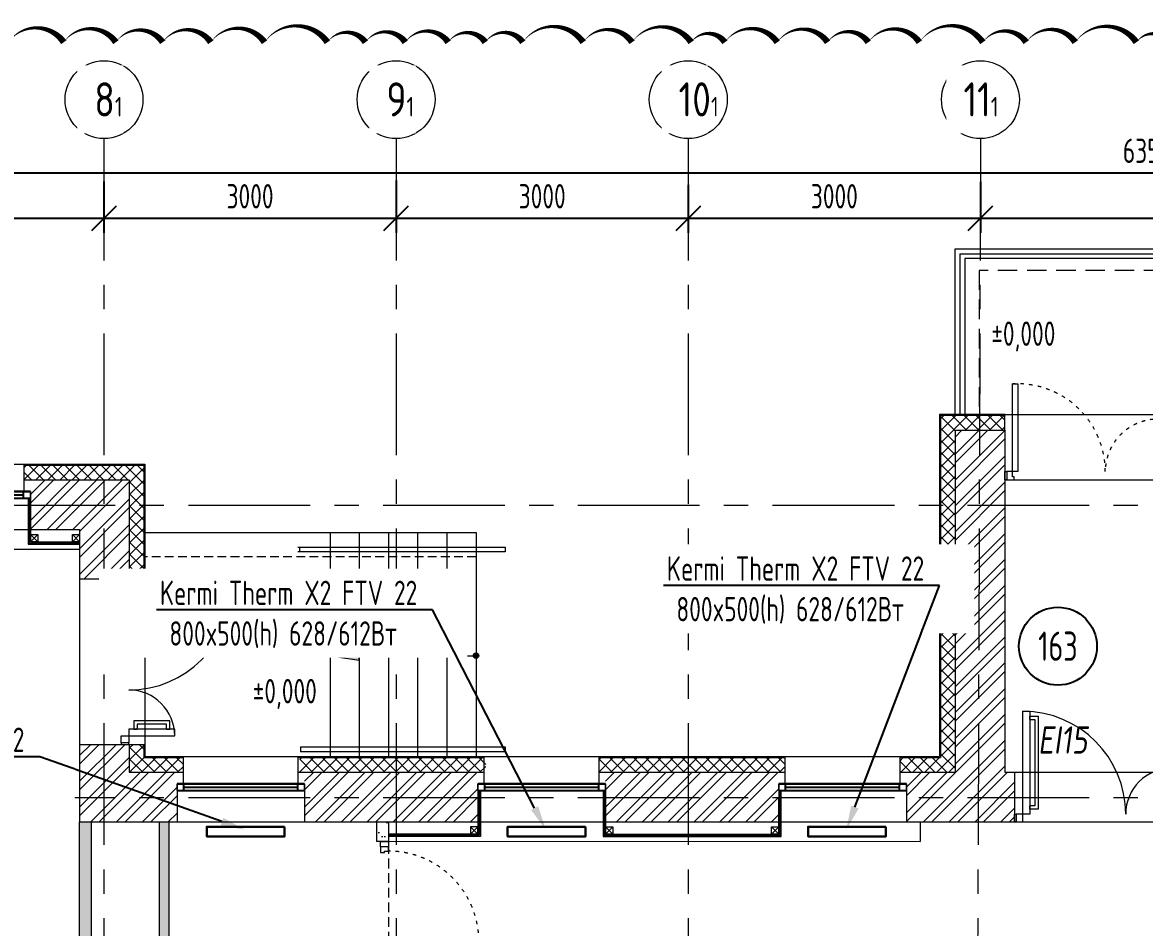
# Model space of a CAD drawing. Header units: millimetres. Extents: x -455656 to 9247092, y 0 to 412358.
# Drawn here: x -198071 to -186549, y 373923 to 383213 of the extents above; entities that cross this region are included whole.
import ezdxf
from ezdxf import colors
from ezdxf.entities.mleader import LeaderData, LeaderLine
from ezdxf.enums import TextEntityAlignment as Align
from ezdxf.math import Vec2, Vec3

# ---------------------------------------------------------------- set-up
doc = ezdxf.new("R2010")
doc.units = ezdxf.units.MM
doc.header["$MEASUREMENT"] = 0
doc.header["$PDMODE"] = 3
doc.header["$PDSIZE"] = -4
for name, pattern in [('ACAD_ISO03W100', [30, 12, -18]), ('ADSK_Штрих_ш3 п1_5', [4.5, 3, -1.5]), ('ADSK_Штриховая_ш2 п1', [3, 2, -1]), ('CENTER', [2, 1.25, -0.25, 0.25, -0.25])]:
    doc.linetypes.add(name, pattern=pattern)
doc.layers.get('0').update_dxf_attribs({"color": 250, "lineweight": 9})
doc.layers.get('Defpoints').update_dxf_attribs({"color": 6})
doc.layers.add('АР_новое окно', color=155, linetype='Continuous')
for name, color, linetype, lineweight in [('АР_Номер помещения', 1, 'Continuous', 25), ('АР_Помещения_площадь', 19, 'Continuous', 9), ('подлога', 250, 'Continuous', 9), ('Радиаторы', 250, 'Continuous', 9), ('Радиаторы текст', 250, 'Continuous', 9)]:
    doc.layers.add(name, color=color, linetype=linetype, lineweight=lineweight)
doc.styles.add('ISOCPEUR', font='isocpeur.TTF', dxfattribs={"width": 0.7})
doc.styles.get("Standard").update_dxf_attribs({"font": 'isocpeur.TTF'})
doc.styles.add('Архитект', font='isocpeur.TTF', dxfattribs={"width": 0.8, "oblique": 8})
doc.styles.add('ГОСТ 2.304', font='isocpeur.TTF', dxfattribs={"width": 0.7})
doc.dimstyles.new('СПДС', dxfattribs={"dimscale": 100, "dimtxt": 2.5, "dimasz": 2.5, "dimexe": 1.5, "dimexo": 0, "dimgap": 1, "dimtad": 1, "dimdec": 0, "dimrnd": 1, "dimtxsty": 'ГОСТ 2.304', "dimblk": 'OBLIQUE', "dimcen": 2.5, "dimdle": 1.5, "dimadec": 0, "dimazin": 2, "dimtfac": 0.75, "dimtdec": 0, "dimtmove": 1, "dimatfit": 3, "dimfxl": 1, "dimtolj": 1, "dimarcsym": 1})
pattern_1 = [(50, (0, 247657.5), (215.17805, -18.82564), [22.5, -247.5]), (355, (0, 247657.5), (-41.6254, 225.65764), [18, -198]), (100.45144, (17.93, 247655.93), (173.55265, 206.832), [19.12206, -210.34263]), (46.1842, (0, 247717.5), (320.1724, -49.65578), [33.75, -371.25]), (96.63564, (26.68, 247713.36), (280.3986, 292.2356), [28.6831, -315.51413]), (351.18416, (0, 247717.5), (280.3986, 292.2356), [27, -297]), (21, (30, 247702.5), (179.07212, -120.78567), [22.5, -247.5]), (326, (30, 247702.5), (72.9946, 217.54501), [18, -198]), (71.45144, (44.92, 247692.43), (252.06671, 96.75935), [19.12206, -210.34263]), (37.5, (0, 247657.5), (3.647957, 99.868156), [0, -195.6, 0, -201, 0, -198.75]), (7.5, (0, 247657.5), (78.92086, 118.323514), [0, -114.6, 0, -191.1, 0, -75.75]), (327.5, (-66.9, 247657.5), (160.14673, -6.766462), [0, -75, 0, -234, 0, -310.5]), (317.5, (-96.9, 247657.5), (174.95585, 30.031495), [0, -97.5, 0, -155.4, 0, -220.5])]
pattern_2 = [(45, (-1195763.57, 412084.36), (-132.58252, 132.58252), []), (45, (-1195675.18, 412084.36), (-132.58252, 132.58252), [])]

# ---------------------------------------------------------------- blocks, each defined once
blk = doc.blocks.new('A$Ce02d65bd')
at = {"ltscale": 100}
for points in [[(0, 0), (0, 75), (75, 75), (75, 0), (0, 0)], [(0, 0), (75, 75)], [(0, 75), (75, 0)]]:
    blk.add_lwpolyline(points, dxfattribs=at)
blk = doc.blocks.new('_Oblique')
at = {"color": 0, "linetype": 'ByBlock', "lineweight": -2}
blk.add_line((-0.5, -0.5), (0.5, 0.5), dxfattribs=at)
blk = doc.blocks.new('*D705')
at = {"layer": 'Defpoints', "color": 0, "lineweight": 30, "ltscale": 100, "transparency": 16777216}
for p in [(-200234, 381586), (-197234, 381580), (-197234, 381204)]:
    blk.add_point(p, dxfattribs=at)
at = {"layer": 'подлога', "color": 0, "lineweight": -2, "ltscale": 100}
for p, q in [((-200234, 381586), (-200234, 381054)), ((-197234, 381580), (-197234, 381054)), ((-200384, 381204), (-197084, 381204))]:
    blk.add_line(p, q, dxfattribs=at)
at = {"layer": 'подлога', "color": 0, "lineweight": -2, "ltscale": 100, "xscale": 250, "yscale": 250, "zscale": 250, "rotation": 180}
blk.add_blockref('_Oblique', (-200234, 381204), dxfattribs=at)
at = {"layer": 'подлога', "color": 0, "lineweight": -2, "ltscale": 100, "xscale": 250, "yscale": 250, "zscale": 250}
blk.add_blockref('_Oblique', (-197234, 381204), dxfattribs=at)
at = {"layer": 'подлога', "color": 0, "ltscale": 100, "insert": (-198734, 381429), "char_height": 250, "attachment_point": 5, "style": 'ГОСТ 2.304'}
blk.add_mtext('\\A1;3000', dxfattribs=at)
blk = doc.blocks.new('*D706')
at = {"layer": 'Defpoints', "color": 0, "lineweight": 30, "ltscale": 100, "transparency": 16777216}
for p in [(-197234, 381580), (-194234, 381592), (-194234, 381204)]:
    blk.add_point(p, dxfattribs=at)
at = {"layer": 'подлога', "color": 0, "lineweight": -2, "ltscale": 100}
for p, q in [((-197234, 381580), (-197234, 381054)), ((-194234, 381592), (-194234, 381054)), ((-197384, 381204), (-194084, 381204))]:
    blk.add_line(p, q, dxfattribs=at)
at = {"layer": 'подлога', "color": 0, "lineweight": -2, "ltscale": 100, "xscale": 250, "yscale": 250, "zscale": 250, "rotation": 180}
blk.add_blockref('_Oblique', (-197234, 381204), dxfattribs=at)
at = {"layer": 'подлога', "color": 0, "lineweight": -2, "ltscale": 100, "xscale": 250, "yscale": 250, "zscale": 250}
blk.add_blockref('_Oblique', (-194234, 381204), dxfattribs=at)
at = {"layer": 'подлога', "color": 0, "ltscale": 100, "insert": (-195734, 381429), "char_height": 250, "attachment_point": 5, "style": 'ГОСТ 2.304'}
blk.add_mtext('\\A1;3000', dxfattribs=at)
blk = doc.blocks.new('*D707')
at = {"layer": 'Defpoints', "color": 0, "lineweight": 30, "ltscale": 100, "transparency": 16777216}
for p in [(-194234, 381592), (-191234, 381546), (-191234, 381204)]:
    blk.add_point(p, dxfattribs=at)
at = {"layer": 'подлога', "color": 0, "lineweight": -2, "ltscale": 100}
for p, q in [((-194234, 381592), (-194234, 381054)), ((-191234, 381546), (-191234, 381054)), ((-194384, 381204), (-191084, 381204))]:
    blk.add_line(p, q, dxfattribs=at)
at = {"layer": 'подлога', "color": 0, "lineweight": -2, "ltscale": 100, "xscale": 250, "yscale": 250, "zscale": 250, "rotation": 180}
blk.add_blockref('_Oblique', (-194234, 381204), dxfattribs=at)
at = {"layer": 'подлога', "color": 0, "lineweight": -2, "ltscale": 100, "xscale": 250, "yscale": 250, "zscale": 250}
blk.add_blockref('_Oblique', (-191234, 381204), dxfattribs=at)
at = {"layer": 'подлога', "color": 0, "ltscale": 100, "insert": (-192734, 381429), "char_height": 250, "attachment_point": 5, "style": 'ГОСТ 2.304'}
blk.add_mtext('\\A1;3000', dxfattribs=at)
blk = doc.blocks.new('*D708')
at = {"layer": 'Defpoints', "color": 0, "lineweight": 30, "ltscale": 100, "transparency": 16777216}
for p in [(-191234, 381546), (-188234, 381546), (-188234, 381204)]:
    blk.add_point(p, dxfattribs=at)
at = {"layer": 'подлога', "color": 0, "lineweight": -2, "ltscale": 100}
for p, q in [((-191234, 381546), (-191234, 381054)), ((-188234, 381546), (-188234, 381054)), ((-191384, 381204), (-188084, 381204))]:
    blk.add_line(p, q, dxfattribs=at)
at = {"layer": 'подлога', "color": 0, "lineweight": -2, "ltscale": 100, "xscale": 250, "yscale": 250, "zscale": 250, "rotation": 180}
blk.add_blockref('_Oblique', (-191234, 381204), dxfattribs=at)
at = {"layer": 'подлога', "color": 0, "lineweight": -2, "ltscale": 100, "xscale": 250, "yscale": 250, "zscale": 250}
blk.add_blockref('_Oblique', (-188234, 381204), dxfattribs=at)
at = {"layer": 'подлога', "color": 0, "ltscale": 100, "insert": (-189734, 381429), "char_height": 250, "attachment_point": 5, "style": 'ГОСТ 2.304'}
blk.add_mtext('\\A1;3000', dxfattribs=at)
blk = doc.blocks.new('*D709')
at = {"layer": 'Defpoints', "color": 0, "lineweight": 30, "ltscale": 100, "transparency": 16777216}
for p in [(-182234, 381696), (-188234, 381577), (-182234, 381204)]:
    blk.add_point(p, dxfattribs=at)
at = {"layer": 'подлога', "color": 0, "lineweight": -2, "ltscale": 100}
for p, q in [((-182234, 381696), (-182234, 381054)), ((-188234, 381577), (-188234, 381054)), ((-188384, 381204), (-182084, 381204))]:
    blk.add_line(p, q, dxfattribs=at)
at = {"layer": 'подлога', "color": 0, "lineweight": -2, "ltscale": 100, "xscale": 250, "yscale": 250, "zscale": 250, "rotation": 180}
blk.add_blockref('_Oblique', (-188234, 381204), dxfattribs=at)
at = {"layer": 'подлога', "color": 0, "lineweight": -2, "ltscale": 100, "xscale": 250, "yscale": 250, "zscale": 250}
blk.add_blockref('_Oblique', (-182234, 381204), dxfattribs=at)
at = {"layer": 'подлога', "color": 0, "ltscale": 100, "insert": (-185234, 381429), "char_height": 250, "attachment_point": 5, "style": 'ГОСТ 2.304'}
blk.add_mtext('\\A1;6000', dxfattribs=at)
blk = doc.blocks.new('*U457')
for points in [[(0, 0), (0, -80), (55, -80), (55, 0), (0, 0)], [(55, -80), (55, 0), (115, 0), (115, -40), (100, -40), (100, -80), (55, -80)], [(1075, -80), (1075, 0), (1015, 0), (1015, -40), (1030, -40), (1030, -80), (1075, -80)], [(1130, 0), (1130, -80), (1075, -80), (1075, 0), (1130, 0)]]:
    blk.add_lwpolyline(points)
blk.add_lwpolyline([(100, -80), (100, -1010), (140, -1010), (140, -80)], close=True)
at = {"linetype": 'ACAD_ISO03W100', "ltscale": 3}
blk.add_arc((100, -80), 930, 270, 0, dxfattribs=at)
blk = doc.blocks.new('*U25')
h = blk.add_hatch(color=256)
h.dxf.hatch_style = 1
edge = h.paths.add_edge_path()
edge.add_arc((0, 0), 27.6, 359.64, 719.64)
h = blk.add_hatch(color=256)
h.dxf.hatch_style = 1
h.paths.add_polyline_path([(1200, -44), (1200, 44), (1500, 0)])
blk.add_line((1500, 0), (0, 0))
blk.add_lwpolyline([(1200, 44), (1200, -44), (1500, 0), (1200, 44)])
blk.add_circle((0, 0), 27.6)
blk = doc.blocks.new('*U159')
at = {"layer": 'АР_новое окно', "lineweight": 20}
for p, q in [((0, 1310), (-70, 1310)), ((0, 0), (-70, 0))]:
    blk.add_line(p, q, dxfattribs=at)
at = {"layer": 'АР_новое окно'}
for p, q in [((-70, 1310), (-70, 0)), ((-70, 0), (-70, 1310)), ((0, 1310), (0, 0)), ((0, 1240), (-70, 1240)), ((-35, 1240), (-35, 70)), ((0, 70), (-70, 70))]:
    blk.add_line(p, q, dxfattribs=at)
blk = doc.blocks.new('*D751')
at = {"layer": 'Defpoints', "color": 0, "lineweight": 30, "ltscale": 100, "transparency": 16777216}
for p in [(-218234, 381671), (-154724, 381671), (-154724, 381671)]:
    blk.add_point(p, dxfattribs=at)
at = {"layer": 'подлога', "color": 0, "lineweight": -2, "ltscale": 100}
for p, q in [((-218234, 381671), (-218234, 381821)), ((-154724, 381671), (-154724, 381821)), ((-218384, 381671), (-154574, 381671))]:
    blk.add_line(p, q, dxfattribs=at)
at = {"layer": 'подлога', "color": 0, "lineweight": -2, "ltscale": 100, "xscale": 250, "yscale": 250, "zscale": 250, "rotation": 180}
blk.add_blockref('_Oblique', (-218234, 381671), dxfattribs=at)
at = {"layer": 'подлога', "color": 0, "lineweight": -2, "ltscale": 100, "xscale": 250, "yscale": 250, "zscale": 250}
blk.add_blockref('_Oblique', (-154724, 381671), dxfattribs=at)
at = {"layer": 'подлога', "color": 0, "ltscale": 100, "insert": (-186479, 381896), "char_height": 250, "attachment_point": 5, "style": 'ГОСТ 2.304'}
blk.add_mtext('\\A1;63510', dxfattribs=at)
blk = doc.blocks.new('*U42')
at = {"layer": 'АР_Номер помещения', "color": 7}
blk.add_circle((-347, -2951), 400, dxfattribs=at)
at = {"color": 7, "style": 'ISOCPEUR', "width": 0.7, "flags": 1}
blk.add_attdef('КАТЕГОРИЯ', (-499, -2092), '', height=250, dxfattribs=at)
at = {"layer": 'АР_Номер помещения', "color": 7, "style": 'ISOCPEUR', "width": 0.7}
blk.add_attdef('НОМЕР_ПОМЕЩЕНИЯ', text='', height=300, dxfattribs=at).set_placement((-347, -2951), align=Align.MIDDLE_CENTER)
at = {"layer": 'АР_Помещения_площадь', "color": 7, "lineweight": 30, "width": 0.7, "flags": 104}
blk.add_attdef('ИМЯ_ПОМЕЩЕНИЯ', text='', height=100, dxfattribs=at).set_placement((158, 1217), align=Align.MIDDLE_CENTER)
at = {"layer": 'АР_Помещения_площадь', "color": 7, "style": 'ISOCPEUR', "width": 0.7}
blk.add_attdef('ПЛОЩАДЬ_ПОМЕЩЕНИЯ', text='', height=200, dxfattribs=at).set_placement((5971, -3885), align=Align.MIDDLE_RIGHT)
blk = doc.blocks.new('_DotSmall')
at = {"color": 0, "linetype": 'ByBlock', "const_width": 0.5}
blk.add_lwpolyline([(-0.0625, 0, 1), (0.0625, 0, 1)], format="xyb", close=True, dxfattribs=at)
blk = doc.blocks.new('1700-2')
for points in [[(-471, 1443), (0, 1443), (0, 1513), (-471, 1513)], [(0, -13), (-1055, -13), (-1055, 57), (0, 57)]]:
    blk.add_lwpolyline(points, close=True)
for points in [[(80, 1600), (0, 1600), (0, 1583), (80, 1583), (80, 1600)], [(0, 1583), (80, 1583), (80, 1513), (50, 1513), (50, 1513), (0, 1513), (0, 1583)], [(-386, 1443), (-421, 1443), (-421, 1358), (-50, 1358), (-50, 1443), (-85, 1443)], [(-386, 1443), (-386, 1393), (-85, 1393), (-85, 1443)], [(-970, 57), (-1005, 57), (-1005, 142), (-50, 142), (-50, 57), (-85, 57)], [(-970, 57), (-970, 107), (-85, 107), (-85, 57)], [(0, -83), (80, -83), (80, -13), (50, -13), (50, -13), (0, -13), (0, -83)], [(80, -100), (0, -100), (0, -83), (80, -83), (80, -100)]]:
    blk.add_lwpolyline(points)
for centre, radius, start, end in [((0, 1513), 471, 180, 270), ((0, -13), 1055, 90, 180)]:
    blk.add_arc(centre, radius, start, end)
blk = doc.blocks.new('Дверь 1700')
for points in [[(80, 85), (80, 985), (133, 985), (133, 85)], [(1565, 620), (1567, 85), (1620, 85), (1620, 620)]]:
    blk.add_lwpolyline(points, close=True)
at = {"ltscale": 100}
blk.add_lwpolyline([(1620, 85), (1620, 620)], dxfattribs=at)
for points in [[(0, 0), (0, 85), (21, 85), (21, 0), (0, 0)], [(21, 85), (21, 0), (96, 0), (96, 32), (80, 32), (80, 85), (21, 85)], [(1679, 85), (1679, 0), (1604, 0), (1604, 32), (1620, 32), (1620, 85), (1679, 85)], [(1700, 0), (1700, 85), (1679, 85), (1679, 0), (1700, 0)]]:
    blk.add_lwpolyline(points)
at = {"linetype": 'ACAD_ISO03W100', "ltscale": 3}
for centre, radius, start, end in [((130, 84), 902, 0.0681, 93.207), ((1571, 84), 539, 84.7636, 179.866)]:
    blk.add_arc(centre, radius, start, end, dxfattribs=at)

msp = doc.modelspace()

# ---------------------------------------------------------------- hatches: boundary and pattern name
at = {"layer": 'подлога', "ltscale": 100}
h = msp.add_hatch(dxfattribs=at)
h.set_pattern_fill('ANSI37', color=256, scale=700)
h.set_pattern_definition([(45, (-1158903.89, 414920.33), (-61.871843, 61.871843), []), (135, (-1158903.89, 414920.33), (-61.871843, -61.871843), [])])
h.paths.add_polyline_path([(-187983.9, 379028.2), (-187983.9, 379178.2), (-188643.9, 379178.2), (-188643.9, 375668.2), (-189058.9, 375668.2), (-189058.9, 375518.2), (-188493.9, 375518.2), (-188493.9, 379028.2)])
h.paths.add_polyline_path([(-186283.9, 379178.2), (-186283.9, 379028.2), (-182743.9, 379028.2), (-182743.9, 379178.2)])
h = msp.add_hatch(dxfattribs=at)
h.set_pattern_fill('ANSI32', color=256, scale=500)
h.set_pattern_definition([(45, (-1163613.57, 412084.36), (-132.58252, 132.58252), []), (45, (-1163525.18, 412084.36), (-132.58252, 132.58252), [])])
h.paths.add_polyline_path([(-187983.9, 379028.2), (-188493.9, 379028.2), (-188493.9, 375518.2), (-188993.9, 375518.2), (-188993.9, 375008.2), (-187883.9, 375008.2), (-187883.9, 375518.2), (-187983.9, 375518.2), (-187983.9, 378518.2)])
h = msp.add_hatch(dxfattribs=at)
h.set_pattern_fill('ANSI37', color=256, scale=700)
h.set_pattern_definition([(45, (-1174788.89, 411410.33), (-61.871843, 61.871843), []), (135, (-1174788.89, 411410.33), (-61.871843, -61.871843), [])])
h.paths.add_polyline_path([(-196823.9, 375803.4), (-196973.9, 375803.4), (-196973.9, 375518.2), (-196418.9, 375518.2), (-196418.9, 375668.2), (-196823.9, 375668.2)])
h.paths.add_polyline_path([(-196973.9, 377503.4), (-196823.9, 377503.4), (-196823.9, 378668.2), (-198053.9, 378668.2), (-198053.9, 378518.2), (-196973.9, 378518.2)])
h = msp.add_hatch(dxfattribs=at)
h.set_pattern_fill('ANSI32', color=256, scale=500)
h.set_pattern_definition(pattern_2)
h.paths.add_polyline_path([(-196973.9, 378518.2), (-196973.9, 377997.1), (-196973.9, 377503.4), (-197483.9, 377503.4), (-197483.9, 378008.2), (-197988.9, 378008.2), (-197988.9, 378518.2)])
h = msp.add_hatch(dxfattribs=at)
h.set_pattern_fill('ANSI32', color=256, scale=500)
h.set_pattern_definition(pattern_2)
h.paths.add_polyline_path([(-196483.9, 375518.2), (-196973.9, 375518.2), (-196973.9, 375803.4), (-197483.9, 375803.4), (-197483.9, 375008.2), (-196483.9, 375008.2)])
h = msp.add_hatch(dxfattribs=at)
h.set_pattern_fill('ANSI37', color=256, scale=700)
h.set_pattern_definition([(45, (-1171683.89, 411410.33), (-61.871843, 61.871843), []), (135, (-1171683.89, 411410.33), (-61.871843, -61.871843), [])])
h.paths.add_polyline_path([(-193313.9, 375518.2), (-195223.9, 375518.2), (-195223.9, 375668.2), (-193313.9, 375668.2)])
h = msp.add_hatch(dxfattribs=at)
h.set_pattern_fill('ANSI37', color=256, scale=700)
h.set_pattern_definition([(45, (-1168608.89, 411410.33), (-61.871843, 61.871843), []), (135, (-1168608.89, 411410.33), (-61.871843, -61.871843), [])])
h.paths.add_polyline_path([(-190238.9, 375518.2), (-192148.9, 375518.2), (-192148.9, 375668.2), (-190238.9, 375668.2)])
h = msp.add_hatch(dxfattribs=at)
h.set_pattern_fill('ANSI32', color=256, scale=500)
h.set_pattern_definition([(45, (-1193453.57, 412084.36), (-132.58252, 132.58252), []), (45, (-1193365.18, 412084.36), (-132.58252, 132.58252), [])])
h.paths.add_polyline_path([(-193393.9, 375518.2), (-195173.9, 375518.2), (-195173.9, 375008.2), (-193393.9, 375008.2)])
h = msp.add_hatch(dxfattribs=at)
h.set_pattern_fill('ANSI32', color=256, scale=500)
h.set_pattern_definition([(45, (-1190363.57, 412084.36), (-132.58252, 132.58252), []), (45, (-1190275.18, 412084.36), (-132.58252, 132.58252), [])])
h.paths.add_polyline_path([(-190303.9, 375518.2), (-192083.9, 375518.2), (-192083.9, 375008.2), (-190303.9, 375008.2)])
h = msp.add_hatch(dxfattribs=at)
h.set_pattern_fill('AR-CONC', color=256, scale=30)
h.set_pattern_definition(pattern_1)
h.paths.add_polyline_path([(-197233.9, 372205.9), (-197363.9, 372205.9), (-197363.9, 372258.2), (-197483.9, 372258.2), (-197483.9, 368756.6, 0.0952513), (-197363.9, 368800.8), (-197363.9, 369677.8), (-197363.9, 369677.8), (-197233.9, 369677.8), (-197233.9, 369797.8), (-197364.1, 369797.8), (-197364.1, 369798.2), (-197364.1, 371298.2), (-197233.9, 371298.2), (-197233.9, 371418.2), (-197363.9, 371418.2), (-197363.9, 372085.9), (-197233.9, 372085.9)])
h.paths.add_polyline_path([(-196563.9, 372258.2), (-196663.9, 372258.2), (-196663.9, 372205.9), (-197233.9, 372205.9), (-197233.9, 372085.9), (-196663.9, 372085.9), (-196663.9, 371418.2), (-197233.9, 371418.2), (-197233.9, 371298.2), (-196764.1, 371298.2), (-196663.9, 371298.2), (-196663.9, 369797.8), (-196563.9, 369797.8)])
h.paths.add_polyline_path([(-196563.9, 375008.2), (-196663.9, 375008.2), (-196663.9, 372258.2), (-196563.9, 372258.2)])
h.paths.add_polyline_path([(-197363.9, 375008.2), (-197483.9, 375008.2), (-197483.9, 372258.2), (-197363.9, 372258.2)])
h = msp.add_hatch(dxfattribs=at)
h.set_pattern_fill('AR-CONC', color=256, scale=30)
h.set_pattern_definition(pattern_1)
h.paths.add_polyline_path([(-194313.9, 375008.2), (-194433.9, 375008.2), (-194433.9, 374808.3), (-194313.9, 374808.3)])

# ---------------------------------------------------------------- linework, layer by layer
at = {"layer": 'подлога', "linetype": 'CENTER', "ltscale": 1000}
for p, q in [((-197233.9, 382020.7), (-197233.9, 326288.3)), ((-194233.9, 382020.7), (-194233.9, 326288.3)), ((-191233.9, 382020.7), (-191233.9, 322557.5)), ((-188233.9, 382020.7), (-188423.9, 326288.3)), ((-224367.6, 378258.2), (-141189.2, 378258.2)), ((-224367.6, 375258.2), (-141189.2, 375258.2))]:
    msp.add_line(p, q, dxfattribs=at)
at = {"layer": 'подлога', "ltscale": 100}
for p, q in [((-188653.9, 379188.2), (-188653.9, 375678.2)), ((-188643.9, 379178.2), (-188643.9, 375668.2)), ((-188493.9, 379028.2), (-187983.9, 379028.2)), ((-188493.9, 379028.2), (-188493.9, 375518.2)), ((-187983.9, 379028.2), (-187983.9, 378518.2)), ((-200764.7, 378678.2), (-196813.9, 378678.2)), ((-198053.9, 378668.2), (-196823.9, 378668.2)), ((-196823.9, 378668.2), (-196823.9, 377503.4)), ((-196813.9, 378678.2), (-196813.9, 377503.4)), ((-198053.9, 378518.2), (-196973.9, 378518.2)), ((-198053.9, 378399.3), (-198053.9, 378518.2)), ((-196973.9, 378518.2), (-196973.9, 377503.4)), ((-187983.9, 378518.2), (-187983.9, 375518.2)), ((-198053.9, 378399.3), (-197988.9, 378399.3)), ((-197988.9, 378399.3), (-197988.9, 378008.2)), ((-197988.9, 378008.2), (-197483.9, 378008.2)), ((-197483.9, 378008.2), (-197483.9, 377503.4)), ((-194912.9, 377978.2), (-194912.9, 375678.2)), ((-194612.9, 377978.2, 0), (-194612.9, 375678.2)), ((-194312.9, 377978.2, 0), (-194312.9, 375678.2)), ((-194012.9, 377978.2, 0), (-194012.9, 375678.2)), ((-193712.9, 377978.2, 0), (-193712.9, 375678.2)), ((-205983.9, 377808.2), (-197483.9, 377808.2)), ((-193412.9, 377728.2, 0), (-193412.9, 375678.2, 0)), ((-197483.9, 377503.4), (-196973.9, 377503.4)), ((-197483.9, 375803.4), (-197483.9, 375008.2)), ((-197483.9, 375803.4), (-196973.9, 375803.4)), ((-196973.9, 375803.4), (-196973.9, 375518.2)), ((-196823.9, 375803.4), (-196823.9, 375668.2)), ((-196813.9, 375803.4), (-196813.9, 375678.2)), ((-196823.9, 375668.2), (-196418.9, 375668.2)), ((-196813.9, 375678.2), (-188653.9, 375678.2)), ((-195238.9, 375668.2), (-193328.9, 375668.2)), ((-192148.9, 375668.2), (-190238.9, 375668.2)), ((-189058.9, 375668.2), (-188643.9, 375668.2)), ((-196973.9, 375518.2), (-196418.9, 375518.2)), ((-196418.9, 375399.3), (-196418.9, 375518.2)), ((-195238.9, 375518.2), (-193328.9, 375518.2)), ((-195238.9, 375399.3), (-195238.9, 375518.2)), ((-193328.9, 375399.3), (-193328.9, 375518.2)), ((-192148.9, 375518.2), (-190238.9, 375518.2)), ((-192148.9, 375399.3), (-192148.9, 375518.2)), ((-190238.9, 375399.3), (-190238.9, 375518.2)), ((-189058.9, 375518.2), (-188493.9, 375518.2)), ((-189058.9, 375399.3), (-189058.9, 375518.2)), ((-187983.9, 375518.2), (-187883.9, 375518.2)), ((-187883.9, 375518.2), (-187883.9, 375008.2)), ((-196483.9, 375399.3), (-196483.9, 375008.2)), ((-196483.9, 375399.3), (-196418.9, 375399.3)), ((-195238.9, 375399.3), (-195173.9, 375399.3)), ((-195173.9, 375399.3), (-195173.9, 375008.2)), ((-193393.9, 375399.3), (-193393.9, 375008.2)), ((-193393.9, 375399.3), (-193328.9, 375399.3)), ((-192148.9, 375399.3), (-192083.9, 375399.3)), ((-192083.9, 375399.3), (-192083.9, 375008.2)), ((-192083.9, 375392.2), (-192083.9, 374882.5)), ((-190303.9, 375399.3), (-190303.9, 375008.2)), ((-190303.9, 375399.3), (-190238.9, 375399.3)), ((-189058.9, 375399.3), (-188993.9, 375399.3)), ((-188993.9, 375399.3), (-188993.9, 375008.2)), ((-197483.9, 375008.2), (-196483.9, 375008.2)), ((-195173.9, 375008.2), (-193393.9, 375008.2)), ((-192083.9, 375008.2), (-190303.9, 375008.2)), ((-188993.9, 375008.2), (-187883.9, 375008.2)), ((-188852.1, 375008.2), (-188852.1, 374808.2)), ((-194313.9, 374808.4), (-188852.1, 374808.2))]:
    msp.add_line(p, q, dxfattribs=at)
at = {"layer": 'подлога'}
for p, q in [((-199298.9, 378008.2), (-197988.9, 378008.2)), ((-196483.9, 375008.2), (-195173.9, 375008.2)), ((-193393.9, 375008.2), (-192083.9, 375008.2)), ((-190303.9, 375008.2), (-188993.9, 375008.2))]:
    msp.add_line(p, q, dxfattribs=at)
at = {"layer": 'подлога', "color": 18, "ltscale": 100, "true_color": 0x000000}
for p, q in [((-195227.3, 377828.3), (-195227.3, 377778.3)), ((-195216.3, 375778.2), (-195216.3, 375728.2))]:
    msp.add_line(p, q, dxfattribs=at)
at = {"layer": 'подлога', "linetype": 'ADSK_Штриховая_ш2 п1', "ltscale": 50}
msp.add_line((-194313.9, 374780.8), (-194313.9, 373658.4), dxfattribs=at)
at = {"layer": 'подлога', "ltscale": 100}
for points in [[(-188493.9, 379188.2), (-188493.9, 380888.2), (-183955.2, 380888.2), (-183955.2, 380668.2)], [(-197483.9, 366178.2), (-197483.9, 375008.2)], [(-197363.9, 375008.2), (-197363.9, 374109.5)], [(-197363.9, 375008.2), (-197363.9, 372205.9)], [(-196663.9, 372205.9), (-196663.9, 375008.2)], [(-196563.9, 369797.8), (-196563.9, 375008.2)], [(-194433.9, 375008.2), (-194433.9, 374808.3)], [(-194313.9, 375008.2), (-194313.9, 374808.3)], [(-194313.9, 374808.3), (-194433.9, 374808.3)]]:
    msp.add_lwpolyline(points, dxfattribs=at)
at = {"layer": 'подлога', "color": 18, "ltscale": 100, "true_color": 0x000000}
for points in [[(-188444.5, 380839), (-183906.7, 380839), (-183906.7, 380789), (-188394.5, 380789)], [(-188444.5, 380839), (-188444.5, 379188.2)], [(-188394.5, 380789), (-188394.5, 379188.2)], [(-187983.9, 379188.2), (-188653.9, 379188.2)], [(-187983.9, 379178.2), (-188643.9, 379178.2)], [(-187983.9, 379188.2), (-186183.9, 379188.2)], [(-187983.9, 379028.2), (-187983.9, 379188.2)], [(-187983.9, 379188.2), (-186283.9, 379188.2)], [(-198053.9, 378518.2), (-198053.9, 378678.2)], [(-187983.9, 378518.2), (-186283.9, 378518.2)], [(-193112.9, 377828.3), (-193112.9, 377778.3), (-195242.3, 377778.3)], [(-195242.3, 377828.3), (-193112.9, 377828.3)], [(-197483.9, 377503.4), (-197483.9, 375803.4)], [(-196973.9, 377503.4), (-196813.9, 377503.4)], [(-196813.9, 377503.4), (-196813.9, 375803.4)], [(-196973.9, 375803.4), (-196813.9, 375803.4)], [(-193113, 375778.2), (-193113, 375728.2), (-195216.3, 375728.2)], [(-195216.3, 375778.2), (-193113, 375778.2)], [(-196418.9, 375518.2), (-196418.9, 375678.2)], [(-195238.9, 375518.2), (-195238.9, 375678.2)], [(-193328.9, 375518.2), (-193328.9, 375678.2)], [(-192148.9, 375518.2), (-192148.9, 375678.2)], [(-190238.9, 375518.2), (-190238.9, 375678.2)], [(-189058.9, 375518.2), (-189058.9, 375678.2)], [(-187883.9, 375518.2), (-186183.9, 375518.2)], [(-187883.9, 375008.2), (-186183.9, 375008.2)]]:
    msp.add_lwpolyline(points, dxfattribs=at)
at = {"layer": 'подлога', "color": 18, "linetype": 'ADSK_Штриховая_ш2 п1', "ltscale": 100, "true_color": 0x000000}
msp.add_lwpolyline([(-183955.2, 380668.2), (-188245.2, 380668.2), (-188245.2, 379188.2)], dxfattribs=at)
at = {"layer": 'подлога'}
for points in [[(-198013.9, 378329.3), (-198013.9, 377857.5), (-197483.9, 377857.5)], [(-198001.4, 378329.3), (-198001.4, 377870), (-197483.9, 377870)], [(-197988.9, 378399.3), (-197988.9, 377882.5), (-197483.9, 377882.5)], [(-193393.9, 375329.3), (-193393.9, 374882.5), (-194313.9, 374882.5)], [(-193368.9, 375329.3), (-193368.9, 374857.5), (-194313.9, 374857.5)], [(-193381.4, 375329.3), (-193381.4, 374870), (-194313.9, 374870)], [(-192108.9, 375329.3), (-192108.9, 374857.5), (-190278.9, 374857.5), (-190278.9, 375329.3)], [(-192096.4, 375329.3), (-192096.4, 374870), (-190291.4, 374870), (-190291.4, 375329.3)], [(-192083.9, 375399.3), (-192083.9, 374882.5), (-190303.9, 374882.5), (-190303.9, 375260.3)]]:
    msp.add_lwpolyline(points, dxfattribs=at)
at = {"layer": 'подлога', "ltscale": 100, "elevation": 0}
for points in [[(-196813.9, 377978.2), (-193413.4, 377978.2)], [(-193413.4, 377978.2), (-193413.4, 377728.2)]]:
    msp.add_lwpolyline(points, dxfattribs=at)
at = {"layer": 'подлога', "linetype": 'ADSK_Штрих_ш3 п1_5', "ltscale": 30, "elevation": 0}
msp.add_lwpolyline([(-193413.4, 377728.2), (-196813.9, 377728.2)], dxfattribs=at)
at = {"layer": 'подлога', "ltscale": 0.5}
for centre in [(-197233.9, 382420.7), (-194233.9, 382420.7), (-191233.9, 382420.7), (-188233.9, 382420.7)]:
    msp.add_circle(centre, 400, dxfattribs=at)
at = {"layer": 'Радиаторы', "color": 1, "lineweight": 30}
msp.add_lwpolyline([(-198214.8, 383009.9, 0, 66.7, -0.5205671), (-197647.1, 383009.9, 0, 66.7, -0.5205671), (-197112, 383009.9, 0, 66.7, -0.5205671), (-196630.8, 383009.9, 0, 66.7, -0.5205671), (-196137.2, 383009.9, 0, 66.7, -0.5205671), (-195585.3, 383009.9, 0, 66.7, -0.5205671), (-194939.2, 383009.9, 0, 66.7, -0.5205671), (-194549.2, 383009.9, 0, 66.7, -0.5205671), (-194139.7, 383009.9, 0, 66.7, -0.5205671), (-193699, 383009.9, 0, 66.7, -0.5205671), (-193318.2, 383009.9, 0, 66.7, -0.5205671), (-192933, 383009.9, 0, 66.7, -0.5205671), (-192312.9, 383009.9, 0, 66.7, -0.5205671), (-191811.3, 383009.9, 0, 66.7, -0.5205671), (-191203.5, 383009.9, 0, 66.7, -0.5205671), (-190858.1, 383009.9, 0, 66.7, -0.5205671), (-190319.5, 383009.9, 0, 66.7, -0.5205671), (-189803.4, 383009.9, 0, 66.7, -0.5205671), (-189385.1, 383009.9, 0, 66.7, -0.5205671), (-188860.6, 383009.9, 0, 66.7, -0.5205671), (-188208.7, 383009.9, 0, 66.7, -0.5205671), (-187764.3, 383009.9, 0, 66.7, -0.5205671), (-187259.9, 383009.9, 0, 66.7, -0.5205671), (-186632.6, 383009.9, 0, 66.7, -0.5205671), (-186296.3, 383009.9, 0, 66.7, -0.5205671)], format="xyseb", dxfattribs=at)
at = {"layer": 'Радиаторы', "color": 1, "lineweight": 30, "ltscale": 500}
for points in [[(-195378.9, 374958.2), (-195378.9, 374858.2), (-196178.9, 374858.2), (-196178.9, 374958.2)], [(-192288.9, 374958.2), (-192288.9, 374858.2), (-193088.9, 374858.2), (-193088.9, 374958.2)], [(-189203.9, 374958.2), (-189203.9, 374858.2), (-190003.9, 374858.2), (-190003.9, 374958.2)]]:
    msp.add_lwpolyline(points, close=True, dxfattribs=at)

# ---------------------------------------------------------------- block references
at = {"layer": 'подлога'}
msp.add_blockref('Дверь 1700', (-187983.9, 378518.2), dxfattribs=at)
at = {"layer": 'подлога', "xscale": -1, "rotation": 90}
for p in [(-197988.9, 378329.3), (-195173.9, 375329.3), (-192083.9, 375329.3), (-188993.9, 375329.3)]:
    msp.add_blockref('*U159', p, dxfattribs=at)
at = {"layer": 'подлога', "color": 1, "lineweight": -3, "ltscale": 500}
for p in [(-197988.9, 377882.5), (-197558.6, 377882.5), (-192083.9, 374882.5), (-190378.9, 374882.5)]:
    msp.add_blockref('A$Ce02d65bd', p, dxfattribs=at)
at = {"layer": 'подлога', "lineweight": 30, "ltscale": 100}
for p, rotation in [((-196978.8, 377403.4), 180), ((-187783.9, 375088.2), 270)]:
    msp.add_blockref('1700-2', p, dxfattribs=dict(at, rotation=rotation))
at = {"layer": 'подлога'}
ref = msp.add_blockref('*U42', (-187091.2, 379762.2), dxfattribs=at)
ref.add_attrib('НОМЕР_ПОМЕЩЕНИЯ', '163', dxfattribs={"layer": 'АР_Номер помещения', "color": 7, "height": 300, "style": 'ISOCPEUR', "width": 0.7}).set_placement((-187438, 376811.2), align=Align.MIDDLE_CENTER)
at = {"layer": 'подлога', "ltscale": 100, "rotation": 180}
msp.add_blockref('*U25', (-193413.4, 376713.4), dxfattribs=at)
at = {"layer": 'подлога', "color": 1, "lineweight": -3, "ltscale": 500, "xscale": -1}
msp.add_blockref('A$Ce02d65bd', (-193393.9, 374882.5), dxfattribs=at)
at = {"layer": 'подлога', "rotation": 90.00000000000001}
msp.add_blockref('*U457', (-194393.9, 373678.3), dxfattribs=at)

# ---------------------------------------------------------------- texts
at = {"layer": 'подлога', "lineweight": 35, "style": 'Архитект', "oblique": 8, "width": 0.8}
msp.add_text('EI15', height=280, dxfattribs=at).set_placement((-187642.2, 375708.3))

# ---------------------------------------------------------------- dimensions: what is measured, and where the dimension line sits
at = {"layer": 'подлога', "ltscale": 100}
for base, p1, p2, picture, middle in [((-182233.9, 381204.2), (-188233.9, 381577), (-182233.9, 381696.5), '*D709', (-185233.9, 381429.2)), ((-197233.9, 381204.2), (-200233.9, 381586.2), (-197233.9, 381580.4), '*D705', (-198733.9, 381429.2)), ((-194233.9, 381204.2), (-197233.9, 381580.4), (-194233.9, 381592), '*D706', (-195733.9, 381429.2)), ((-191233.9, 381204.2), (-194233.9, 381592), (-191233.9, 381545.7), '*D707', (-192733.9, 381429.2)), ((-188233.9, 381204.2), (-191233.9, 381545.7), (-188233.9, 381545.9), '*D708', (-189733.9, 381429.2))]:
    dim = msp.add_linear_dim(base=base, p1=p1, p2=p2, dimstyle='СПДС', dxfattribs=at)
    dim.commit()
    dim.dimension.update_dxf_attribs({"geometry": picture, "text_midpoint": middle})

# ---------------------------------------------------------------- leaders
at = {"layer": 'подлога'}
ml = msp.add_multileader_mtext('Standard', dxfattribs=at)
ml.set_content('%%P0,000', color=256, style='ISOCPEUR')
ml.set_leader_properties(color=256, linetype='Continuous', lineweight=-1)
ml.set_arrow_properties(name='DOTSMALL')
ml.build(insert=Vec2(0, 0))
ml.multileader.update_dxf_attribs({"has_text_frame": 1, "text_left_attachment_type": 4, "text_right_attachment_type": 4, "dogleg_length": 100, "arrow_head_size": 180})
ctx = ml.context
ctx.base_point, ctx.char_height, ctx.arrow_head_size, ctx.landing_gap_size, ctx.plane_origin = Vec3(-188172.5, 379810.4), 250, 180, 50, Vec3(-190605.4, 378243.4)
ctx.left_attachment, ctx.right_attachment = 4, 4
notes = []
notes.append((ctx, [(0, (0, 0, 0), (0, 0), (1, 0), 1, [])]))
ctx.mtext.insert, ctx.mtext.width, ctx.mtext.line_spacing_style, ctx.mtext.flow_direction = Vec3(-188122.5, 380143.8), 852.697, 2, 5
ml = msp.add_multileader_mtext('Standard', dxfattribs=at)
ml.set_content('%%P0,000', color=256, style='ISOCPEUR')
ml.set_leader_properties(color=256, linetype='Continuous', lineweight=-1)
ml.set_arrow_properties(name='DOTSMALL')
ml.build(insert=Vec2(0, 0))
ml.multileader.update_dxf_attribs({"has_text_frame": 1, "text_left_attachment_type": 4, "text_right_attachment_type": 4, "dogleg_length": 100, "arrow_head_size": 180})
ctx = ml.context
ctx.base_point, ctx.char_height, ctx.arrow_head_size, ctx.landing_gap_size, ctx.plane_origin = Vec3(-195756.6, 376141.3, -0.2), 250, 180, 50, Vec3(-198827.6, 374551.8, -0.2)
ctx.left_attachment, ctx.right_attachment = 4, 4
notes.append((ctx, [(0, (0, 0, 0), (0, 0), (1, 0), 1, [])]))
ctx.mtext.insert, ctx.mtext.width, ctx.mtext.line_spacing_style, ctx.mtext.flow_direction = Vec3(-195706.6, 376474.7, -0.2), 852.697, 2, 5
ml = msp.add_multileader_mtext('Standard', dxfattribs=at)
ml.set_content('{\\W0.8;-2,250}', color=256, style='ISOCPEUR')
ml.set_leader_properties(color=256, linetype='Continuous', lineweight=-1)
ml.set_arrow_properties(name='DOTSMALL')
ml.build(insert=Vec2(0, 0))
ml.multileader.update_dxf_attribs({"has_text_frame": 1, "text_left_attachment_type": 4, "text_right_attachment_type": 4, "dogleg_length": 100, "arrow_head_size": 180})
ctx = ml.context
ctx.base_point, ctx.char_height, ctx.arrow_head_size, ctx.landing_gap_size, ctx.plane_origin = Vec3(-297233.6, 376010.4), 250, 180, 50, Vec3(-296855.5, 374536.3)
ctx.left_attachment, ctx.right_attachment = 4, 4
notes.append((ctx, [(0, (0, 0, 0), (0, 0), (1, 0), 1, [])]))
ctx.mtext.insert, ctx.mtext.width, ctx.mtext.defined_height, ctx.mtext.line_spacing_style, ctx.mtext.flow_direction = Vec3(-297183.6, 376343.7), 769.989, 343.9, 2, 5
for ctx, leaders in notes:
    for number, flags, end, landing, length, lines in leaders:
        leader = LeaderData()
        leader.index, (leader.has_last_leader_line, leader.has_dogleg_vector, leader.attachment_direction) = number, flags
        leader.last_leader_point, leader.dogleg_vector, leader.dogleg_length = Vec3(end), Vec3(landing), length
        for number, points, colour, breaks in lines:
            line = LeaderLine()
            line.index, line.vertices, line.color, line.breaks = number, Vec3.list(points), colors.encode_raw_color(colour), breaks
            leader.lines.append(line)
        ctx.leaders.append(leader)

# ---------------------------------------------------------------- next in the draw order: texts
at = {"layer": 'подлога', "char_height": 350, "width": 123.867, "attachment_point": 1, "line_spacing_factor": 1.149209, "style": 'ГОСТ 2.304', "bg_fill": 2}
for s, insert in [('{\\W0.8;8\\H0.57143x;1}', (-197333.7, 382598.4)), ('{\\W0.8;9\\H0.57143x;1}', (-194333.7, 382598.4)), ('{\\W0.8;10\\H0.57143x;1}', (-191333.7, 382598.4)), ('{\\W0.8;11\\H0.57143x;1}', (-188408, 382598.4))]:
    msp.add_mtext(s, dxfattribs=dict(at, insert=insert))

# ---------------------------------------------------------------- next in the draw order: leaders
at = {"layer": 'Радиаторы текст'}
ml = msp.add_multileader_mtext('Standard', dxfattribs=at)
ml.set_content('\\A1; Kermi Therm X2 FTV 22\\P1100x500(h) 1027/1027Вт', color=256, style='ISOCPEUR')
ml.set_leader_properties()
ml.build(insert=Vec2(0, 0))
ml.multileader.update_dxf_attribs({"text_left_attachment_type": 6, "text_right_attachment_type": 6, "dogleg_length": 100, "arrow_head_size": 250})
ctx = ml.context
ctx.base_point, ctx.char_height, ctx.arrow_head_size, ctx.landing_gap_size, ctx.plane_origin = Vec3(-201123, 380177.5), 250, 250, 25, Vec3(-225127.9, 370457)
ctx.left_attachment, ctx.right_attachment, ctx.text_align_type = 6, 6, 1
notes = []
notes.append((ctx, [(0, (1, 1, 0), (-198225, 380177.5), (-1, 0), 170.5, [(1, [(-198482, 377908)], 0, [])])]))
ctx.mtext.insert, ctx.mtext.width, ctx.mtext.alignment, ctx.mtext.flow_direction = Vec3(-199759.2, 380477.5), 3535.322, 2, 5
ctx.mtext.has_bg_fill, ctx.mtext.bg_color, ctx.mtext.bg_scale_factor, ctx.mtext.bg_transparency, ctx.mtext.use_window_bg_color = 1, -1027028792, 1.5, 0, 1
ml = msp.add_multileader_mtext('Standard', dxfattribs=at)
ml.set_content('\\A1; Kermi Therm X2 FTV 22\\P800x500(h) 628/612Вт', color=256, style='ISOCPEUR')
ml.set_leader_properties()
ml.build(insert=Vec2(0, 0))
ml.multileader.update_dxf_attribs({"text_left_attachment_type": 6, "text_right_attachment_type": 6, "dogleg_length": 100, "arrow_head_size": 250})
ctx = ml.context
ctx.base_point, ctx.char_height, ctx.arrow_head_size, ctx.landing_gap_size, ctx.plane_origin = Vec3(-191551.9, 377433.2), 250, 250, 25, Vec3(-216042.9, 368265.7)
ctx.left_attachment, ctx.right_attachment, ctx.text_align_type = 6, 6, 1
notes.append((ctx, [(0, (1, 1, 0), (-188653.9, 377433.2), (-1, 0), 170.5, [(1, [(-189612, 374927)], 0, [])])]))
ctx.mtext.insert, ctx.mtext.width, ctx.mtext.alignment, ctx.mtext.flow_direction = Vec3(-190188.2, 377733.2), 3535.322, 2, 5
ctx.mtext.has_bg_fill, ctx.mtext.bg_color, ctx.mtext.bg_scale_factor, ctx.mtext.bg_transparency, ctx.mtext.use_window_bg_color = 1, -1027028792, 1.5, 0, 1
ml = msp.add_multileader_mtext('Standard', dxfattribs=at)
ml.set_content('\\A1; Kermi Therm X2 FTV 22\\P800x500(h) 624/610Вт', color=256, style='ISOCPEUR')
ml.set_leader_properties()
ml.build(insert=Vec2(0, 0))
ml.multileader.update_dxf_attribs({"text_left_attachment_type": 6, "text_right_attachment_type": 6, "dogleg_length": 100, "arrow_head_size": 250})
ctx = ml.context
ctx.base_point, ctx.char_height, ctx.arrow_head_size, ctx.landing_gap_size, ctx.plane_origin = Vec3(-200791.5, 375676.5), 250, 250, 25, Vec3(-222217.9, 368265.7)
ctx.left_attachment, ctx.right_attachment, ctx.text_align_type = 6, 6, 1
notes.append((ctx, [(0, (1, 1, 0), (-197893.5, 375676.5), (-1, 0), 170.5, [(1, [(-195787, 374927)], 0, [])])]))
ctx.mtext.insert, ctx.mtext.width, ctx.mtext.alignment, ctx.mtext.flow_direction = Vec3(-199427.8, 375976.5), 3535.322, 2, 5
ctx.mtext.has_bg_fill, ctx.mtext.bg_color, ctx.mtext.bg_scale_factor, ctx.mtext.bg_transparency, ctx.mtext.use_window_bg_color = 1, -1027028792, 1.5, 0, 1
for ctx, leaders in notes:
    for number, flags, end, landing, length, lines in leaders:
        leader = LeaderData()
        leader.index, (leader.has_last_leader_line, leader.has_dogleg_vector, leader.attachment_direction) = number, flags
        leader.last_leader_point, leader.dogleg_vector, leader.dogleg_length = Vec3(end), Vec3(landing), length
        for number, points, colour, breaks in lines:
            line = LeaderLine()
            line.index, line.vertices, line.color, line.breaks = number, Vec3.list(points), colors.encode_raw_color(colour), breaks
            leader.lines.append(line)
        ctx.leaders.append(leader)

# ---------------------------------------------------------------- next in the draw order: dimensions: what is measured, and where the dimension line sits
at = {"layer": 'подлога', "ltscale": 100}
dim = msp.add_linear_dim(base=(-154723.9, 381670.7), p1=(-218233.9, 381670.7), p2=(-154723.9, 381670.7), dimstyle='СПДС', dxfattribs=at)
dim.commit()
dim.dimension.update_dxf_attribs({"geometry": '*D751', "text_midpoint": (-186478.9, 381895.7)})

# ---------------------------------------------------------------- next in the draw order: leaders
at = {"layer": 'Радиаторы текст'}
ml = msp.add_multileader_mtext('Standard', dxfattribs=at)
ml.set_content('\\A1; Kermi Therm X2 FTV 22\\P800x500(h) 628/612Вт', color=256, style='ISOCPEUR')
ml.set_leader_properties()
ml.build(insert=Vec2(0, 0))
ml.multileader.update_dxf_attribs({"text_left_attachment_type": 6, "text_right_attachment_type": 6, "dogleg_length": 100, "arrow_head_size": 250})
ctx = ml.context
ctx.base_point, ctx.char_height, ctx.arrow_head_size, ctx.landing_gap_size, ctx.plane_origin = Vec3(-196757.5, 377183.5), 250, 250, 25, Vec3(-219127.9, 368265.7)
ctx.left_attachment, ctx.right_attachment, ctx.text_align_type = 6, 6, 1
notes = []
notes.append((ctx, [(0, (1, 1, 0), (-193859.5, 377183.5), (-1, 0), 170.5, [(1, [(-192697, 374927)], 0, [])])]))
ctx.mtext.insert, ctx.mtext.width, ctx.mtext.alignment, ctx.mtext.flow_direction = Vec3(-195393.8, 377483.5), 3535.322, 2, 5
ctx.mtext.has_bg_fill, ctx.mtext.bg_color, ctx.mtext.bg_scale_factor, ctx.mtext.bg_transparency, ctx.mtext.use_window_bg_color = 1, -1027028792, 1.5, 0, 1
for ctx, leaders in notes:
    for number, flags, end, landing, length, lines in leaders:
        leader = LeaderData()
        leader.index, (leader.has_last_leader_line, leader.has_dogleg_vector, leader.attachment_direction) = number, flags
        leader.last_leader_point, leader.dogleg_vector, leader.dogleg_length = Vec3(end), Vec3(landing), length
        for number, points, colour, breaks in lines:
            line = LeaderLine()
            line.index, line.vertices, line.color, line.breaks = number, Vec3.list(points), colors.encode_raw_color(colour), breaks
            leader.lines.append(line)
        ctx.leaders.append(leader)

doc.saveas('drawing.dxf')
